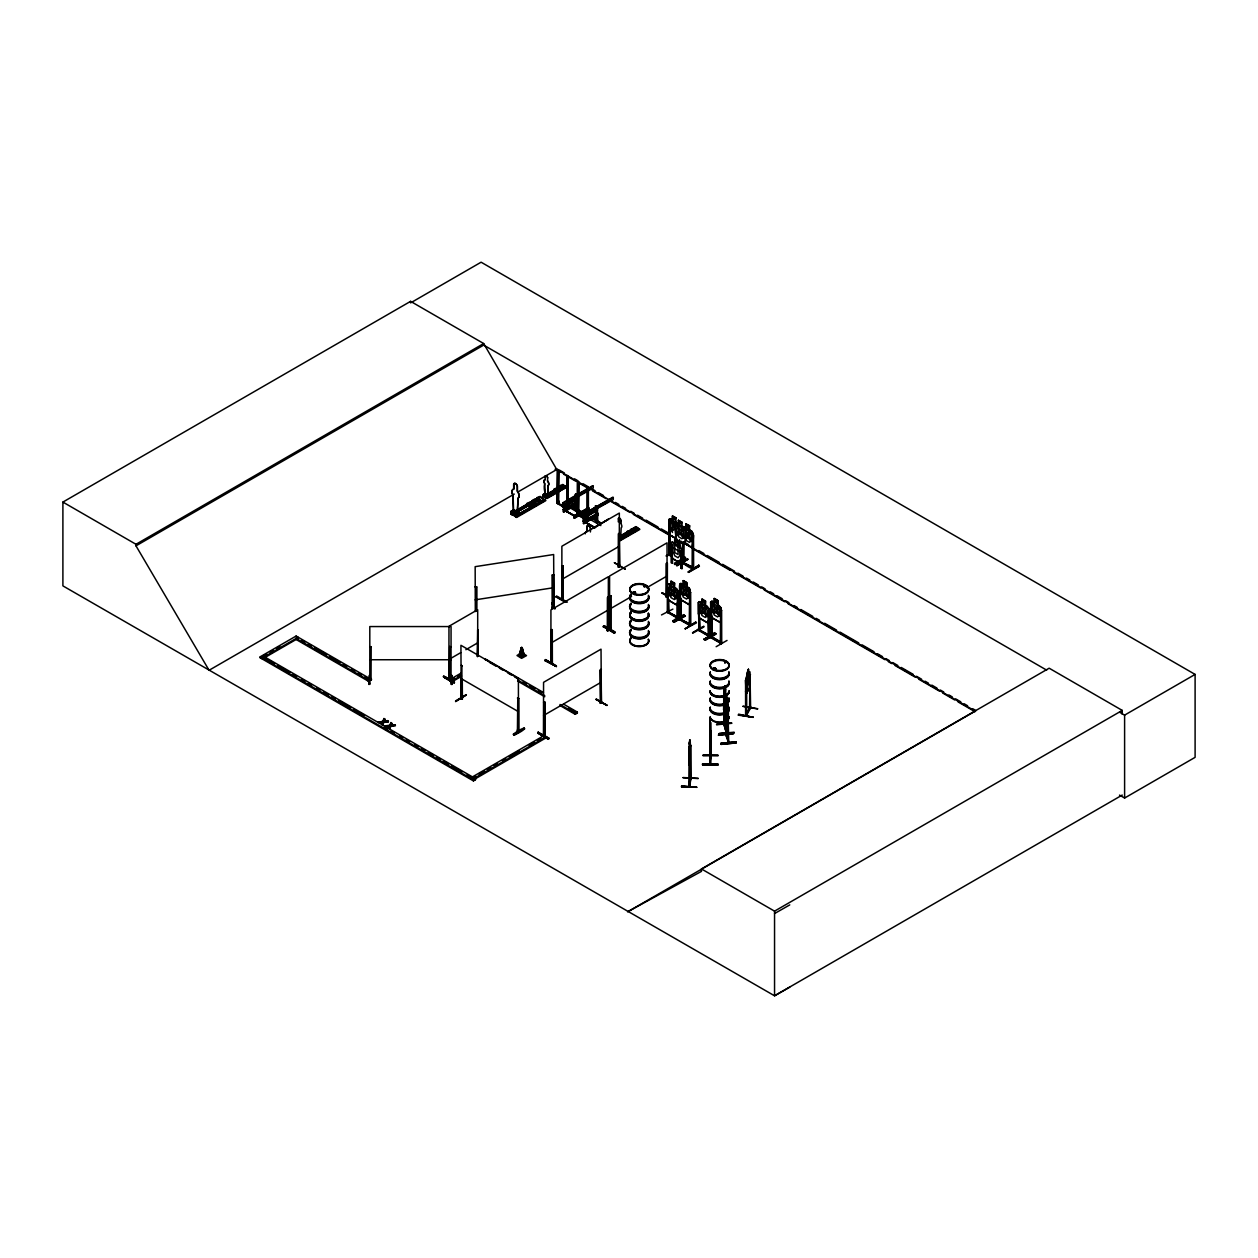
<?xml version="1.0" encoding="UTF-8"?>
<svg xmlns="http://www.w3.org/2000/svg" width="1258" height="1258" viewBox="0 0 1258 1258"><rect width="100%" height="100%" fill="white"/><g stroke="black" fill="none" stroke-linecap="round" stroke-linejoin="round"><path stroke-width="1.5" d="M557.263 470.13L557.168 503.231L558.206 503.845L558.756 470.476L557.263 470.13L558.316 470.728M566.823 508.845L566.823 475.666L568.317 476.011L567.814 509.474L557.042 503.357L557.137 500.605L558.835 503.703L558.835 500.951L557.64 500.259L557.042 503.357L557.719 469.863M558.756 470.476L558.662 503.593L557.609 502.98L557.64 500.259M577.312 481.704L577.218 514.821L578.255 515.418L578.806 482.05L577.312 481.704L578.365 482.301M577.768 481.437L577.658 514.553L578.711 515.167L578.806 482.05M709.968 736.811L710.078 729.42M710.141 731.165L709.827 742.896L709.952 739.704M717.831 764.015L702.593 763.795L717.831 763.952L717.799 765.131L702.577 764.88L702.593 763.732M709.968 720.189L710.188 717.579L710.864 756.593L710.849 754.533L710.283 755.508M717.799 765.1L702.577 764.785M710.157 729.86L710.078 736.606L710.125 735.505M710.22 728.649L710.298 722.171L710.251 723.083M710.188 717.579L709.952 739.83M709.952 736.905L709.842 735.002M515.513 511.267L514.506 510.842L515.528 510.827M690.17 753.558L688.944 765.257L690.092 744.563L689.714 750.664C689.18 737.235 689.258 773.812 689.699 752.536L689.95 754.91L690.092 754.014M710.298 731.621L710.251 732.518L710.188 730.159M681.553 786.973L681.632 785.794L696.79 787.304L681.553 786.848M702.97 755.633L718.224 755.35L702.986 755.099M709.905 733.556L710.518 730.473L710.471 764.534C711.808 740.364 709.182 771.248 709.984 762.427M710.188 721.888L710.314 720.378M710.518 730.473L709.952 731.26M710.849 722.658L710.974 756.53M709.842 764.471L710.566 763.669M710.801 755.854L709.984 762.678M710.864 755.398L710.849 754.627M514.522 511.77L512.698 511.346L517.242 513.751L517.981 498.199A5.079 2.925 60 0 0 517.242 491.249L517.242 486.767A2.532 1.462 60 0 0 515.45 483.654A2.532 1.462 60 0 0 513.641 484.692L513.641 489.173A5.079 2.925 60 0 0 512.902 495.275L513.406 511.99L515.355 510.559M517.242 513.751L518.202 498.074A5.079 2.925 60 0 0 517.463 491.123L517.463 486.642A2.532 1.462 60 0 0 515.67 483.528A2.532 1.462 60 0 0 513.877 484.566L513.641 484.692M547.513 496.029L548.001 485.651A3.381 1.95 60 0 0 547.513 481.012L547.655 477.946A1.698 0.975 60 0 0 546.459 475.87A1.698 0.975 60 0 0 545.264 476.562L545.107 476.64A1.698 0.975 60 0 1 546.302 475.949A1.698 0.975 60 0 1 547.513 478.024L547.655 477.946M547.655 495.935L548.158 485.572A3.381 1.95 60 0 0 547.655 480.933L547.513 481.012M620.666 538.267L621.169 527.888A3.381 1.95 60 0 0 620.666 523.249L620.823 520.183A1.698 0.975 60 0 0 619.628 518.107A1.698 0.975 60 0 0 618.417 518.799L618.276 518.878M688.944 762.191L689.242 746.906L688.944 786.879L689.101 785.904M725.662 734.735L728.744 743.163L727.973 709.182L728.728 709.905M725.363 693.016L725.536 688.928L725.756 735.348C725.85 734.986 726.699 732.203 725.945 734.216M728.775 743.053L726.416 734.656M725.976 734.656L728.744 741.968L726.495 734.593M724.734 723.79L724.514 723.02M726.023 732.172L726.951 732.801L725.945 730.977M726.322 708.254L725.882 711.352L724.042 704.59M723.617 698.505L724.042 695.297L725.897 702.043M723.79 698.489L724.042 695.297L725.724 702.058M749.343 687.859L746.01 694.416L749.501 687.89L749.988 672.102M726.825 705.502L726.794 698.882M728.036 718.428L727.784 721.62L728.067 718.538M520.623 656.912L521.52 647.445L524.46 655.355L521.991 657.053L519.067 655.638L521.331 647.666M546.397 494.347L544.588 494.52L546.365 494.19M563.034 503.577L562.735 502.838L562.735 506.99L577.689 498.357M563.222 503.263L563.332 507.336L577.689 499.049M583.256 514.837L582.769 518.563L597.739 509.93L583.335 518.831M716.62 724.75L731.669 723.319M738.383 715.283L738.635 714.135L753.227 717.343L738.415 715.157M718.428 735.018L733.445 733.556M513.657 511.031L514.207 512.1L513.107 511.424M514.333 510.795C514.915 523.894 513.877 505.449 514.145 512.163M514.868 510.559L514.821 511.424M544.84 494.646C546.805 496.092 543 490.227 544.62 483.701A3.381 1.95 60 0 1 545.107 479.628L545.264 479.55A3.381 1.95 60 0 0 544.761 483.607L545.327 494.881L545.217 493.34L543.252 494.473L543.519 496.423L563.678 485.588L544.164 496.831L563.647 485.588M545.72 493.969L545.217 495.102M545.799 493.859L545.595 496.989L544.667 493.828L545.925 494.158M517.667 729.75L517.415 731.37L517.777 697.844L518.752 698.41L518.752 731.574C520.466 730.065 515.607 729.215 518.217 730.552L518.5 731.857L518.39 678.471L460.931 645.291L461.199 698.347M460.837 697.467C463.998 699.134 460.066 695.375 460.931 698.756M668.957 555.171L670.357 555.47L669.712 554.385C667.117 553.268 671.819 553.583 670.357 555.47L669.162 554.794L669.492 553.646M670.247 554.196L666.677 556.24M684.006 562.122C679.65 560.942 686.962 567.012 693.252 569.088L693.142 533.423L689.588 530.027M683.503 563.537L683.88 541.852M693.52 567.562L683.613 562.735L692.969 567.783C691.821 571.336 692.844 565.031 693.064 567.814M745.601 715.975L745.569 680.311L748.384 669.303L748.494 673.643M745.679 714.701L750.067 707.782M748.541 669.335L746.277 678.927L746.183 716.132L746.623 714.072M750.539 707.892L746.23 716.038L746.12 713.978M668.769 611.53L668.501 613.008L667.794 587.297M668.391 612.945C667.133 613.165 667.636 608.699 668.36 613.023M676.993 616.703L678.455 618.323L677.449 616.483M680.814 619.093L679.729 618.464M681.081 619.974L680.091 586.291M689.353 625.305L689.667 591.81L690.642 592.376L690.784 625.556L689.557 623.716L689.903 624.99M698.442 629.157C701.665 630.116 696.46 627.49 699.338 630.903M702.106 599.138L702.106 603.211L699.574 601.623L698.332 602.503L698.992 630.054M709.26 634.834L709.433 636.202L698.772 630.054L698.772 605.177L699.731 630.62L698.646 629.991M707.971 634.582L709.308 634.803M708.506 634.409L709.418 636.092L709.308 611.262L707.971 610.916L708.569 635.573M711.776 636.973L710.691 636.344M721.243 643.64L710.691 637.602L710.644 602.016L711.729 617.647L720.032 622.427L721.243 619.078M712.044 637.853L711.069 604.17L711.069 637.334L721.73 643.498L721.746 642.24L720.158 641.8L721.353 642.492M712.044 636.69L711.588 638.12M721.62 643.388L721.62 610.256L720.645 609.69L720.331 643.184M683.031 777.727L698.206 778.545M689.337 743.069L689.871 739.956L689.258 759.187L689.022 757.363M689.337 744.421L689.871 739.956M689.494 744.233L689.714 739.94M689.101 784.709L688.912 786.769L690.343 778.215L690.186 742.078L689.871 744.044M688.959 748.856L690.186 742.078M690.736 745.868L690.343 745.051L690.721 779.127L690.862 745.082M689.699 753.243L689.258 755.916L689.258 748.306M688.897 785.495L690.28 778.152M690.721 778.262L689.667 785.527M690.815 777.9L690.941 777.13M690.925 778.277L689.667 786.737M443.665 676.033L454.5 682.15C444.923 680.028 435.284 670.215 454.484 682.15M454.201 682.984L443.398 676.82L454.232 682.921M725.599 694.558L725.19 696.759L724.529 690.673L724.514 700.124M563.788 506.534L562.578 506.911L562.578 503.452L593.257 485.918L593.257 487.994L563.285 505.181M520.529 652.525L521.52 647.445M725.363 698.332L725.662 694.683M725.74 703.458L725.347 705.298L724.199 697.954M519.538 656.393L521.41 647.791M555.376 489.661C558.426 492.869 556.413 486.673 555.674 490.526M628.497 532.307L630.604 531.977M632.727 592.722L633.309 592.015L633.419 592.99M633.56 593.1L633.938 591.732M645.291 586.055L644.175 586.228M644.112 586.558L645.181 586.7L644.835 585.882M645.59 586.448L644.112 586.826M713.553 668.312L714.135 667.856M715.629 668.312L714.859 669.162M715.959 668.58L713.915 669.272M725.347 662.384L724.75 662.447M724.812 662.573L725.567 662.699M750.617 707.908L750.004 674.524L749.564 708.553L750.554 707.704M710.613 763.229L709.795 763.134L710.314 755.822M519.067 655.638L521.378 647.54M563.175 503.577L564.669 503.279L563.301 503.467M565.235 602.299L555.989 596.874M555.942 597L556.523 595.962L567.374 602.142M544.997 660.607L545.563 659.617L556.429 666.473L544.997 660.607L545.579 659.601M556.335 666.41L545.044 660.529M538.157 732.612L549.07 738.226L548.472 739.264L537.653 733.005L548.488 739.185M548.991 738.336L538.157 732.156M614.486 632.931L603.415 626.814M614.973 632.554L604.17 625.792L615.005 632.019L604.154 626.295L615.083 632.601L614.108 633.167L603.258 626.295L614.675 632.758M524.224 656.157L522.196 647.618M513.877 484.566L513.877 489.048A5.079 2.925 60 0 0 513.122 495.133L513.594 511.912L515.214 510.465M544.793 494.85L546.255 494.473M703.442 608.966C704.763 604.831 709.418 607.284 704.527 610.602L706.854 616.782L703.82 611.058C702.341 616.624 698.3 612.159 703.065 609.721L700.848 603.793L703.599 608.62M674.099 525.655L671.332 520.938L673.596 526.74C668.658 529.099 673.077 533.769 674.351 528.077M687.623 533.879C688.126 530.656 694.054 531.128 688.692 535.515L691.051 541.695L687.984 535.971L686.05 538.817L684.902 538.188M684.21 544.116L685.39 540.846L685.5 529.901L684.258 527.81L676.144 522.998L674.901 523.878L675.986 539.509L684.399 544.227L676.081 539.415M684.289 544.289L685.5 540.783M680.436 563.049L681.852 559.81L681.852 548.834L678.188 545.422L678.078 541.412L674.665 539.305L674.775 543.314M681.726 552.781L671.096 546.664L672.181 558.458L680.515 563.222L681.726 559.716M676.678 604.862L677.968 601.528M676.757 605.035L668.548 600.16L667.369 595.553L668.454 600.255L676.757 605.035L678.093 601.607L677.858 590.71L676.678 588.665L668.548 583.979M688.975 604.375L690.155 601.104L690.155 590.222M689.054 604.548L680.845 599.673L679.666 595.065L680.767 599.767L689.054 604.548L690.265 601.198M707.641 622.741L708.82 619.471L708.82 608.589M698.457 602.425L698.332 613.432L699.432 618.134L707.735 622.914L708.946 619.408M720.032 622.427L721.243 618.92L721.117 608.101L717.705 604.626C718.428 595.663 716.274 605.208 719.356 607.079L719.356 614.706L717.595 616.939L714.292 615.036L712.531 610.759L712.531 603.132L714.292 602.802L714.292 598.446L717.705 600.553M691.837 531.442L693.016 533.486C694.762 535.468 690.438 554.118 693.142 544.462M689.038 786.03L689.62 786.03M553.929 606.969L552.372 607.221M384.838 719.041L382.715 725.08L384.838 719.041L383.973 718.538L382.888 721.888L378.233 722.485L382.888 721.196M389.697 728.429L390.798 725.724L395.389 725.143L390.798 726.416L389.697 729.121L388.832 727.926L389.728 725.803L385.215 725.835L389.87 725.929L390.971 722.579L391.836 723.775L390.955 725.85L395.389 725.819M382.888 721.888L383.973 718.538M388.832 727.926L390.971 722.579M382.731 721.778L381.85 724.577L382.731 721.778L378.233 721.793M390.955 725.85L391.836 723.083M661.504 614.942L672.888 609.108M673.816 622.27L685.185 615.697L673.863 622.207M674.335 621.939L685.091 616.216M692.482 632.837L703.851 626.295L693.016 632.491M704.842 640.086L716.101 633.56M705.313 640.275L716.054 634.111M723.806 688.928L724.199 688.205L726.165 697.309M455.585 700.91L466.356 694.636L455.648 701.587M455.553 701.414L466.262 695.155M676.647 565.565L687.953 558.977L676.694 565.534M677.15 565.77L687.859 559.511M725.599 699.212L725.992 698.489L727.926 705.219M668.8 555.124L668.957 519.46L670.089 518.642L668.957 519.648M369.49 675.467L369.6 684.273M369.6 683.817L368.846 684.446L369.6 674.948L369.695 684.446M679.587 619.659L690.265 625.761L690.265 590.159L689.148 588.005L680.845 583.492L679.792 584.247L679.729 619.801C678.958 616.64 682.795 619.109 680.625 620.241M712.185 636.705L711.037 636.045M747.236 672.322L748.101 670.671L747.236 673.69M746.198 694.243L745.507 680.358L749.532 671.52L748.541 673.407M746.623 682.103L745.727 682.779L746.623 682.103L746.733 715.393M750.507 674.618L749.611 675.294M743.006 706.398L757.599 708.93M749.564 707.688L746.67 714.324M745.727 715.959L750.617 706.524L749.564 707.342M689.588 786.737L689.699 745.617M552.215 661.739C550.296 663.296 552.105 659.79 552.372 662.919L552.278 629.692L550.925 630.038L552.278 629.692M619.848 565.392C616.593 567.059 620.729 563.474 619.848 566.587L619.329 533.219L618.354 533.785L618.244 567.028L619.644 565.502M608.856 629.094C605.994 630.95 609.014 626.924 608.699 630.352L607.299 630.667L607.41 597.424L608.385 596.858L608.888 630.242M666.064 595.49C669.696 602.44 663.281 577.847 671.143 585.332L671.143 581.259M451.229 680.201L451.182 678.628L449.405 678.612M672.778 591.323C674.084 585.929 678.282 590.537 673.549 592.722L675.892 598.902L672.841 593.178C671.442 598.745 667.275 594.279 672.087 591.842L669.869 585.913L672.716 591.213M628.544 532.134L630.195 531.505L630.195 532.873M635.211 592.455L633.686 592.062M634.991 592.99L635.259 592.109M684.95 537.811L687.214 534.65L684.997 528.722L687.922 534.115M713.695 668.014L713.412 668.973L714.135 668.281M714.355 668.218L715.598 668.47L715.047 667.856M552.309 607.52L553.614 606.576M552.356 608.023L552.325 606.859M371.346 678.99L369.852 678.644M371.189 678.597C372.808 680.216 368.736 681.317 370.025 678.707L296.117 636.045L260.217 656.77L260.217 657.808L473.448 780.919L475.54 779.708L475.54 778.671L264.4 656.77M451.229 678.99L449.688 678.691M556.382 596.654L566.069 602.079M556.398 665.796L545.516 659.695M676.096 523.643L677.134 524.02M513.107 511.346L513.406 511.503M515.34 511.078L539.996 496.989M561.744 598.336C565.094 596.386 560.156 601.466 563.222 599.264L563.222 566.037L561.87 566.399L563.222 566.037M619.644 566.713L618.732 567.169L618.732 534.005L619.707 533.439M550.925 663.076L550.925 609.878L608.385 576.714L608.212 630.069L607.299 630.667L608.385 628.827M552.215 662.95L551.193 663.485L551.303 630.258M667.039 564.307L667.039 542.843L609.58 576.022L609.58 629.346C610.775 625.352 610.224 631.862 610.13 628.324L611.026 627.726L610.02 628.355M610.869 629.094L609.957 629.566L609.957 596.386L610.916 595.82L609.957 596.386M665.938 595.506L667.149 594.908M665.954 596.811L666.064 563.568L667.039 563.002L666.614 596.921M599.94 701.822L601.544 701.477L600.664 703.269L600.066 669.885L601.025 669.319L601.403 702.829L601.135 701.209M601.34 701.587L599.956 701.901L600.318 703.332M555.486 489.739L557.451 489.739M635.4 592.974L632.884 592.785M715.11 668.061C709.543 668.281 718.648 670.986 714.827 667.794M724.938 661.96L724.797 662.997M583.382 518.044L582.816 518.548M671.237 542.921L672.417 542.088M667.479 584.734L668.658 583.901M698.457 602.613L699.637 601.78L707.641 606.545M710.644 602.016C713.632 599.406 719.497 605.806 721.243 608.117M710.754 602.126L711.934 601.293M684.368 528.549L686.145 528.203C684.651 516.189 689.022 532.936 683.723 526.552L682.591 527.369M682.591 527.558L683.77 526.725M369.962 679.839L371.346 680.185M449.829 679.524L451.213 679.886M519.302 654.836L520.214 654.223M727.973 742.346L728.492 709.119M517.463 513.626L513.83 511.754L513.814 509.726L510.842 511.44L511.22 514.349M537.04 498.042C552.639 506.518 529.429 496.926 539.713 497.114M511.456 514.459L512.305 514.947L510.827 513.61L516.629 517.447L545.83 500.59L539.996 496.328M543.267 496.108L546.868 498.168L545.878 497.791L565.597 486.359L566.336 486.94L546.129 497.586M560.706 485.541C571.038 491.28 555.721 484.755 562.719 484.88M543.425 496.391L544.211 496.816M563.38 485.101L542.953 496.092M542.733 500.181L514.758 516.346L536.301 504.206M543.943 499.505L545.453 500.134L515.937 517.054L515.182 516.095M546.554 498.152L566.572 487.239L562.688 484.409M566.037 486.956L562.688 484.692M544.981 500.102L539.996 496.768L514.884 511.204M633.875 527.778L637.476 530.153L633.875 528.077L635.856 526.646L639.74 529.476L620.194 540.688L620.005 538.786L621.971 537.653L621.971 539.1M635.856 526.646L639.489 529.178M584.184 518.107L582.627 518.485L584.718 518.312L584.577 514.758L584.718 518.312M449.845 679.807L449.829 646.36M477.207 656.456L477.694 629.849L478.071 656.377M477.584 656.66L478.071 630.054M669.272 521.677L670.247 522.243L669.272 521.677L669.492 554.857M672.401 520.104L672.511 515.953L676.081 517.981L675.845 522.196M676.081 517.981L672.401 516.016L672.511 520.309L670.734 520.655L670.734 528.266L672.511 532.543M675.955 522.133L678.376 523.375M668.847 530.467L669.948 535.153L676.615 538.959M614.785 562.939L625.116 568.852M683.597 526.615L692.01 531.269M561.87 598.226L563.332 598.289M669.948 535.153L676.741 538.896M562.247 599.783L563.222 599.217M619.707 566.603L618.244 567.028M686.035 523.926L689.699 525.875L686.145 524.13M461.309 665.23L462.284 665.796M671.52 544.981L672.495 545.532M692.167 568.6L692.529 535.075L693.504 535.641L693.645 568.82L692.214 568.569M693.504 535.641L692.167 535.295M683.692 542.984L692.042 547.749M666.08 555.894L669.728 553.756M666.52 556.067L669.665 554.243M681.144 550.469L682.135 551.035L680.782 550.689L680.782 568.254M607.771 630.903L607.787 597.644L608.762 597.078M675.043 564.48L685.752 558.222L675.059 564.559L674.461 563.521L685.233 557.357M674.461 564.213L685.752 558.222M460.931 698.63L462.425 698.976L460.994 697.514M688.157 571.981L698.85 565.219L688.189 572.06L699.385 566.163L688.692 572.421M603.258 626.987L604.233 625.745M667.542 596.371L662.494 592.722M608.164 628.827L607.299 630.667L608.385 630.038M607.787 630.808L608.762 630.258M666.064 596.732L667.149 596.103M518.752 698.41L517.4 698.064M544.541 701.917L543.566 702.483L544.918 702.137L545.06 735.285L543.928 735.946L544.918 735.301L544.918 702.137M543.456 734.515C546.664 734.593 542.858 732.864 543.456 735.726L543.566 682.323L601.025 649.159L601.403 702.703L600.412 703.348L600.443 670.089L601.403 669.523M513.327 734.185C526.819 724.168 529.272 728.382 513.94 735.222L513.406 734.295M513.94 735.191L524.114 728.492M537.638 733.084L538.235 732.046M606.843 705.455L596.496 699.086M544.651 733.823L544.179 734.656M601.025 702.483L600.601 703.238M789.772 987.137L774.551 995.801L62.9 585.882L62.9 502.084L410.595 301.354L483.685 343.544L556.775 469.533L587.392 487.208M62.9 502.084L135.99 544.289L483.685 343.544M209.897 669.806L209.064 670.278L135.99 545.846L483.685 345.101L1046.64 670.121M209.064 670.278L514.27 494.064M517.667 492.114L557.593 469.061M566.823 475.666L568.317 476.011M514.632 515.041C511.66 515.418 511.66 508.169 514.632 511.408M510.842 511.44L514.223 509.962M260.217 657.808L266.743 654.034M270.014 652.147L273.269 650.276M276.54 648.389L279.795 646.502M526.504 504.112C542.418 511.283 518.721 504.898 529.461 502.398L534.854 505.952L529.461 502.398M532.103 500.888C548.016 508.059 524.319 501.675 535.059 499.174L540.453 502.728L535.059 499.174M513.531 512.305L513.909 511.471M543.252 494.473L545.5 493.498M511.267 511.676L511.267 513.406L514.255 511.739M515.984 511.487L538.676 498.388M553.693 489.598C564.292 494.378 548.504 490.117 555.659 488.45L559.26 490.824L555.659 488.45M557.42 487.444C568.034 492.224 552.231 487.962 559.401 486.311L562.986 488.67L559.401 486.311M516.095 511.55L539.43 498.31M516.346 511.707L539.478 498.577M265.58 657.132L298.209 638.293L298.209 637.256L262.309 657.981L262.309 659.019M517.038 512.085L528.376 505.543M531.615 503.672L539.729 498.986L517.132 512.148M543.66 496.533L563.615 485.588M511.267 513.406L515.811 516.032L515.811 514.302L518.783 512.588L519.192 514.994M543.519 494.646L543.519 495.794L546.554 497.539L548.535 495.259L548.818 496.847L545.186 494.221M546.554 496.391L548.818 495.416M515.811 514.302L519.192 512.839M546.334 498.042L566.273 486.484M539.446 502.272L542.796 500.464M531.898 507.226L534.854 505.512M547.073 498.483L566.525 487.255M545.39 499.442L515.591 516.834M545.406 499.851L515.811 516.959L516.236 514.538M558.237 503.357L566.619 508.201M587.329 520.152L587.329 486.988L588.367 487.585L588.461 520.812L577.092 514.931L577.689 511.833L578.884 512.525L578.837 515.261M575.409 494.315L576.604 494.315L575.409 494.315L575.409 508.138M587.863 521.158L588.367 487.585M562.735 502.838L592.691 485.651M576.699 495.007L577.799 495.007L576.604 495.007L576.604 510.905L575.409 510.213M567.72 502.036L591.04 488.576M562.735 506.298L577.092 498.011L563.332 506.644M563.285 507.257L577.642 498.97M567.216 508.546L566.619 506.125L568.412 506.471L568.412 509.238L557.64 503.011M563.144 509.348L574.812 516.095L563.144 509.348L563.741 512.116L575.346 505.417M575.346 503.342L563.694 510.072L563.741 512.116M563.144 511.77L574.308 505.323M578.884 512.525L577.092 512.179M573.915 515.922L588.87 507.965L588.87 510.04L574.466 518.265L573.915 515.922L588.319 507.697L588.272 509.694L573.915 517.997M574.56 516.189L563.175 509.616L575.944 502.398L563.144 509.694L574.812 515.749M574.466 516.283L588.87 507.965M578.334 515.544L578.884 514.585L587.266 519.428L587.329 486.988M595.459 505.889L596.654 505.889L595.459 505.889L595.537 520.026M596.559 505.889L596.056 520.325M583.335 516.755L582.816 514.491L613.291 497.492L613.291 499.568L582.769 516.488L611.089 500.149M582.816 514.491L612.74 497.224M613.291 497.492L582.627 515.025L583.979 514.412M583.272 515.293L584.718 514.852M584.372 516.959L597.188 509.663M586.668 517.698L588.461 518.044L586.668 517.698L586.668 520.466M583.193 520.922L594.861 527.668L583.193 520.922L583.791 523.69L598.148 515.403L597.55 512.981L597.597 515.025M608.322 519.192L594.515 527.857L583.193 521.268L595.993 513.972M598.148 513.327L583.743 521.645L583.791 523.69M583.193 523.344L595.993 515.953M587.03 526.803L586.81 531.411L587.03 526.803A2.532 1.462 60 0 1 588.838 525.765A2.532 1.462 60 0 1 590.631 528.879L590.395 531.992M596.056 522.133L597.251 506.927M590.631 528.879L590.395 529.005A2.532 1.462 60 0 0 588.602 525.907A2.532 1.462 60 0 0 586.81 526.929M593.965 527.495L608.369 519.271M618.276 521.866L618.417 518.799M620.666 523.249L620.823 520.183M370.025 679.745L367.934 680.955L296.117 639.489L296.117 638.466L367.934 679.918L370.025 678.707M626.846 531.835C637.46 536.616 621.656 532.354 628.827 530.703L632.412 533.062L628.827 530.703M630.588 529.681C641.187 534.461 625.399 530.216 632.554 528.549L636.155 530.907L632.554 528.549M620.98 535.531L635.856 526.929L636.579 527.527M621.295 535.546L635.856 527.086M621.452 535.814L634.519 528.36M620.052 536.867L636.548 527.338M635.117 528.737L620.524 537.15L635.211 528.753M621.971 537.653L620.005 538.786M620.634 539.053L638.75 528.596M619.722 539.776L638.797 528.769M621.122 539.352L639.441 528.722M619.722 540.405L639.457 528.989M561.87 579.403L619.329 546.239M678.549 524.382L678.439 520.372L682.088 522.337L681.852 526.567L683.739 528.879L683.739 536.49L681.962 538.739L678.66 536.836L676.898 532.543L676.898 524.932L678.66 524.586M682.088 522.337L678.439 520.372M450.663 658.469L460.79 652.619M465.869 649.694L477.694 642.854M682.088 526.426L684.21 527.92M684.258 527.81L685.626 529.901L685.5 540.94M674.665 539.305L678.314 541.286L678.188 545.422L679.839 547.875L679.839 555.501L678.078 557.734L674.775 555.832L673.014 551.554L673.014 543.928L674.775 543.598L674.775 539.242M675.986 539.509L675.137 523.926M460.978 673.172L449.562 679.776L451.653 680.987L461.45 675.326M680.594 546.68L672.307 542.167M449.452 659.302L449.562 680.814L454.452 677.983M457.723 676.096L460.978 674.209M671.096 553.772L672.338 558.363L680.484 563.254M449.562 680.814L451.653 682.025L461.45 676.364M520.057 653.625L516.991 655.497L521.583 658.359L526.536 655.607L521.944 652.745M550.925 643.058L608.385 609.878M609.58 609.187L631.547 596.512M646.754 587.722L667.039 576.022M674.555 583.083L674.319 587.313L676.081 589.688L676.081 597.314L674.319 599.547L671.017 597.644L669.256 593.367L669.256 585.741L671.017 585.41L671.017 581.054L674.555 583.083L674.43 587.234L678.093 590.647L678.078 618.543L667.306 612.316L667.4 563.222M683.204 580.63L686.742 582.674L686.616 586.826L688.393 589.2L688.393 596.811L686.616 599.06L683.314 597.157L681.553 592.88L681.553 585.253L683.314 584.923L683.314 580.567L686.852 582.596L686.852 586.684L689.101 588.115M677.339 617.615L677.37 592.817L678.345 593.383L678.345 618.26L668.014 612.174M678.345 593.383L676.993 593.037M690.39 590.159L689.022 588.068M690.642 592.376L689.305 592.031M667.684 610.901L668.879 611.592L667.479 611.278M677.26 616.766L668.501 612.143L677.936 617.332M705.518 600.978L705.282 605.192L707.059 607.567L707.059 615.193L705.282 617.426L701.995 615.524L700.219 611.246L700.219 603.62L701.995 603.29L701.995 598.934L705.518 600.978L705.408 605.114L709.056 608.526L709.056 636.422L708.773 635.117L699.479 630.022L708.223 634.645M677.936 618.543L678.455 617.112M672.888 620.854C686.475 611.026 688.897 615.005 673.486 621.892L672.888 620.854L673.486 621.861M672.888 621.546L683.802 615.319M699.432 618.134L707.845 622.852M690.752 624.408L690.202 625.761M710.644 612.945L711.855 617.568L720.142 622.364M685.264 628.701L696.02 621.971L685.327 628.827M685.185 628.827L696.507 622.836M721.62 610.256L720.268 609.91M543.566 715.503L601.025 682.323M692.938 633.026L703.851 626.987M714.701 632.617L703.851 639.426L715.22 633.513M559.999 704.48L575.236 713.286L577.328 712.075L577.328 713.113L575.236 714.324L559.999 705.518M703.851 639.426L714.701 633.073M704.008 639.426L715.173 633.434M475.666 776.06L472.332 777.994L472.332 776.957L544.148 735.49L546.239 736.701L546.239 737.738L473.448 779.881L473.448 780.919M479.015 774.126L484.016 771.233M487.365 769.314L490.699 767.38M494.048 765.462L497.382 763.527M502.398 760.634L505.732 758.7M509.081 756.781L519.098 750.995M529.115 745.208L534.131 742.314M537.465 740.38L540.814 738.462M472.332 776.957L474.423 778.167L546.239 736.701M720.865 642.869L720.645 621.405M716.148 646.706L727.03 640.432M628.371 911.405L701.461 871.369L701.461 868.948L1049.156 668.202L1122.246 710.408L1122.246 714.245M627.553 911.877L975.265 711.132L680.955 541.223M701.461 868.948L774.551 911.154L1122.246 710.408M1119.51 712.185L1124.605 715.126L1195.1 674.414L1195.1 757.347L1124.605 798.044L1119.494 795.103M1122.246 795.056L774.551 995.801L774.551 911.154M774.551 913.56L789.772 904.895M618.967 565.958L618.967 567.169M666.803 594.971L666.331 597.015M552.01 661.362L552.278 662.903M551.523 663.422L551.193 662.274M544.321 733.886L544.651 735.034M544.054 735.93L543.943 702.703M557.263 490.29L555.91 490.4M634.661 593.178L634.991 592.046M713.868 668.155L714.859 667.998A9.498 5.488 0 0 0 712.909 668.816M715.047 668.769L715.11 667.794M689.494 785.605L688.912 784.882L689.761 786.124M562.326 598.572L562.232 599.862L562.247 566.603M562.845 598.997L562.845 565.833M610.539 628.78L610.539 595.616M551.727 662.667L551.9 629.472M545.186 494.866L546.176 494.111M514.082 511.959L514.978 511.487M749.564 708.553L750.318 707.279M633.466 591.983L634.944 591.983M633.749 592.282L634.991 592.471M634.724 593.1L633.686 593.1M715.11 668.831L713.805 668.564M619.345 566.32L619.329 513.075L561.87 546.239L561.87 599.563M692.419 566.981L692.702 568.286L692.529 535.075M517.777 697.844L517.746 730.945L518.752 731.574M720.535 641.596L720.535 642.807M476.64 586.92L475.162 586.826L476.64 586.92L476.64 611.357M552.309 608.385L552.325 574.89L553.646 574.686L553.787 608.149L552.325 608.07L553.74 607.803M552.325 574.89L553.787 574.985M554.385 608.18L551.853 603.054L555.092 608.699M475.162 599.846L553.646 587.706M383.957 721.117L387.574 720.63L388.408 721.793L383.816 722.375M388.408 721.793L383.957 721.809L388.408 721.101M382.731 722.454L379.051 722.265M390.955 725.158L395.389 725.143M389.728 726.495L386.033 726.306M385.215 725.835L389.87 725.237M369.742 678.612L371.189 678.675L369.805 678.99M450.899 680.248L450.899 678.644M596.009 699.275L606.891 705.439M607.284 705.219L595.899 699.432M725.724 699.039L725.819 714.937L727.784 721.62L726.008 714.859M727.376 699.228L726.401 696.366L727.391 699.196L727.203 715.582L726.008 708.238M726.464 702.2L726.338 700.958L727.03 707.043C728.24 696.712 727.737 729.184 727.045 708.899L726.589 711.305L726.353 701.414L727.203 712.311L726.432 709.654M718.444 735.254L733.461 733.791M720.976 743.242L736.009 741.843L736.134 742.943L721.117 744.406L720.976 743.242L736.024 741.89M721.117 744.327L736.134 742.865M725.74 701.995L725.992 706.933M710.33 707.499A9.639 5.567 0 0 0 713.758 713.365A9.639 5.567 0 0 0 724.451 713.758L723.602 709.355L725.897 718.412M723.885 711.792L724.75 709.874C725.237 729.813 725.976 697.074 724.734 708.018L724.042 701.587L724.183 711.714M725.19 716.494L725.19 720.567L724.419 713.601M724.404 717.72L724.592 701.335L725.724 708.679M724.734 686.066L725.504 688.959L724.734 686.066L724.152 699.778M723.79 688.771L724.183 725.237L724.152 711.478M723.948 699.7L724.026 704.653M716.51 724.451L731.558 723.067M726.055 731.118L723.932 724.356L726.322 732.958M724.152 725.143L724.671 719.246M726.291 731.653L724.183 724.372M734.122 732.203L719.057 733.618L734.232 732.706M719.089 733.666L734.232 732.691M371.031 680.279L371.189 646.722L369.805 646.722L371.189 646.722M629.928 532.7L628.544 532.244M714.591 668.91L714.859 668.879A9.639 5.567 0 0 0 712.814 669.775M683.063 561.587L683.283 563.537M461.843 699.181L461.906 666.017M518.312 731.794L517.463 731.338M689.667 624.99L689.667 603.525M711.242 636.155L711.635 638.183M552.639 608.385L552.466 575.189M449.688 646.722L451.056 647.021L449.688 646.722L449.531 679.902M451.166 674.948L452.015 675.609L452.109 684.431L451.26 684.446L451.166 674.948L451.402 684.336M451.166 675.64L452.015 675.64M371.189 680.185L369.978 680.295M449.688 679.902L451.056 680.201L451.056 626.563L369.805 626.563L369.805 680.201L369.648 678.675M369.805 659.742L451.056 659.742M702.97 755.445L718.208 755.649M690.327 742.629L690.202 779.095M689.415 742.833L689.431 746.953M698.221 778.356L683.047 777.538M714.591 669.177L713.616 669.146M546.805 498.137L546.837 496.548M725.724 716.305L725.19 720.567M743.053 706.21L757.662 708.726M554.479 608.715L552.058 603.62M726.243 734.593L726.401 696.366L726.495 735.458M725.85 735.474L726.133 697.262M452.047 684.352L451.952 675.562M461.749 697.938L462.032 699.244M680.657 620.304L679.776 618.559M513.107 511.676L513.987 512.148M522.903 654.081L524.46 655.355M709.889 764.408L710.031 717.579M669.979 518.721L672.637 520.23M670.027 518.878L678.204 523.548M675.845 523.548L672.511 521.661L672.511 529.288M683.77 542.906L691.947 547.576M699.385 566.194L698.788 565.156M683.063 562.782L684.006 563.332M625.195 569.355L614.266 562.64M668.706 596.308L661.912 593.131M661.991 592.911L668.25 596.481M556.429 666.473L545.516 660.167L556.272 666.473M524.633 728.964L524.036 727.926M448.964 678.392L449.877 678.628M1195.1 674.414L481.106 262.199L410.595 302.895L410.595 301.354M676.081 523.234L678.549 524.665L678.549 520.309M559.291 470.036L564.402 472.992M574.607 478.873L578.004 480.839M583.114 483.795L588.209 486.736M591.606 488.702L595.018 490.667M598.415 492.633L603.525 495.573M615.429 502.445L618.826 504.411M622.238 506.376L625.635 508.342M630.745 511.283L634.142 513.248M637.539 515.214L642.649 518.17M646.046 520.136L657.965 527.008M661.362 528.973L668.171 532.889M685.17 542.717L688.582 544.683M698.788 550.579L703.882 553.52M707.295 555.486L719.199 562.357M722.595 564.323L734.515 571.195M737.911 573.161L743.022 576.117M746.419 578.082L749.815 580.032M753.227 581.998L758.322 584.954M761.735 586.92L765.131 588.886M770.242 591.826L773.639 593.792M777.035 595.757L782.146 598.698M785.542 600.664L788.955 602.629M794.05 605.57L797.446 607.535M800.859 609.501L812.762 616.373M816.159 618.338L819.571 620.304M824.666 623.26L836.586 630.132M839.982 632.098L858.695 642.901M862.092 644.867L874.011 651.738M877.408 653.704L882.518 656.645M885.915 658.61L889.312 660.576M892.724 662.541L897.819 665.482M901.231 667.448L913.135 674.319M916.532 676.285L921.642 679.241M925.039 681.207L928.435 683.173M931.848 685.123L936.943 688.079M940.355 690.044L943.752 692.01M948.862 694.951L952.259 696.916M955.655 698.882L960.766 701.822M964.163 703.788L967.575 705.754M972.67 708.694L976.082 710.66M590.804 489.173L674.146 537.292M586.873 487.239L587.926 487.852M555.092 469.25L560.187 472.19M563.584 474.156L575.488 481.028M578.884 482.993L587.392 487.9M592.487 490.84L606.089 498.687M611.184 501.643L629.896 512.431M633.293 514.396L668.989 535.012M694.495 549.73L730.19 570.346M733.587 572.311L760.791 588.005M764.188 589.971L784.599 601.749M787.995 603.714L884.893 659.664M888.29 661.629L891.702 663.579M895.098 665.545L915.494 677.323M918.89 679.289L939.301 691.067M942.698 693.032L954.602 699.904M957.998 701.87L974.997 711.682M674.901 543.519L672.37 541.931L671.127 542.811L671.143 562.766M581.385 511.597L571.211 505.716L571.211 507.792L574.01 509.411M601.434 523.171L591.26 517.305L591.26 519.365M580.787 511.943L570.613 506.062L570.613 508.138L580.787 514.019M600.837 523.517L590.662 517.651L590.662 519.711L600.837 525.592M566.619 506.125L567.814 506.817L567.814 509.584L567.877 476.279M545.595 494.567L544.494 493.938L544.494 496.344M564.528 506.644L564.528 503.184M588.461 520.812L577.689 514.585L577.689 511.833M562.578 506.911L563.474 507.43L563.474 503.971M583.225 521.189L594.814 527.401M714.292 598.446L717.831 600.491M711.761 601.198L714.402 602.724L714.402 598.651M512.714 510.606L514.365 511.566M515.749 512.572L518.783 514.318L518.783 512.588M684.258 615.665L683.66 614.627M689.557 624.062L680.814 619.439L690.595 624.235M698.394 630.274L708.946 636.359M543.456 692.513L485.462 659.035L485.462 660.073M563.788 704.26L577.328 712.075M489.252 662.258L496.029 666.174M499.426 668.124L502.807 670.089M507.886 673.014L511.283 674.98M514.664 676.93L518.044 678.895M523.139 681.82L526.52 683.77M529.901 685.736L534.996 688.661M538.377 690.626L541.758 692.576M568.868 708.223L577.328 713.113M517.651 680.043L544.745 695.69M517.651 681.081L544.745 696.728M460.931 678.471L518.39 711.635M301.558 640.212L304.892 642.146M308.241 644.065L311.575 645.999M314.925 647.933L326.608 654.679M329.942 656.613L339.974 662.4M343.308 664.318L346.658 666.253M351.658 669.146L355.008 671.064M358.341 672.999L361.675 674.933M365.024 676.851L368.358 678.785M383.973 719.23L384.838 719.733M390.971 723.271L391.836 723.775M381.85 723.885L382.715 724.388M264.4 657.808L274.543 663.658M277.908 665.608L289.733 672.432M293.114 674.382L296.495 676.332M301.558 679.257L304.939 681.207M308.32 683.157L311.701 685.107M316.764 688.047L320.145 689.997M323.526 691.947L328.59 694.872M331.97 696.822L335.351 698.772M338.716 700.722L350.542 707.546M353.923 709.496L364.065 715.346M384.335 727.045L387.716 728.995M391.081 730.945L394.462 732.895M399.525 735.82L402.906 737.77M406.287 739.72L409.668 741.67M414.731 744.594L418.112 746.56M421.493 748.51L424.874 750.46M428.255 752.41L433.318 755.335M436.699 757.285L440.064 759.234M443.445 761.184L448.524 764.109M451.889 766.059L462.032 771.909M467.095 774.834L475.54 779.708M260.217 656.77L473.448 779.881M634.944 591.889L635.683 592.722M710.691 636.469L710.691 637.68M693.457 568.71L682.89 562.751L682.89 543.252M690.595 625.446L680.091 619.455L680.091 599.94M583.508 514.947L583.523 519.004M674.477 563.537L685.154 557.263M723.963 723.853L724.639 723.177M698.3 630.321L698.284 629M552.671 603.588L555.03 608.62M551.853 603.746L553.929 608.18L553.646 554.526L475.162 566.666L475.304 611.561M684.965 537.591L686.145 540.453L689.463 542.34L691.24 540.091L691.24 532.464L689.463 530.09L689.699 525.875M746.277 686.553L747 688.441L749.06 681.207L748.384 669.303M726.574 697.75L727.061 700.816L726.574 699.118M724.592 704.606L725.331 714.874L724.592 704.606A9.639 5.567 0 0 1 713.758 704.213A9.639 5.567 0 0 1 710.33 698.347M725.174 716.258L725.74 718.428M724.718 716.101L725.206 717.799M724.718 717.453L725.363 720.551M724.734 687.466L725.206 689.18M724.734 688.834L725.206 690.548M731.574 723.02L716.635 724.246M522.117 647.508L523.988 654.6M698.567 613.417L699.637 617.977M670.152 534.996L669.083 519.585M630.73 531.898L629.928 532.936L628.497 532.071M745.569 691.192L746.167 694.447M522.007 647.854L523.312 656.77M688.802 762.065L689.101 765.257M710.188 728.288L710.125 726.149L710.298 731.433M521.803 647.901L521.991 657.053M709.779 739.704L709.827 742.896M449.531 678.691L448.917 679.635L448.964 626.28L477.694 609.69L477.694 656.157M1124.605 715.126L1124.605 798.044M750.004 674.524L750.067 708.631M728.209 707.515L728.225 743.226M726.825 717.202L726.841 732.911L724.451 720.409M723.759 698.379L723.617 709.386M721.243 608.039L721.353 643.703L721.07 642.398M712.044 616.436L712.154 637.963M708.348 622.175L708.506 635.605M699.731 619.125L699.857 630.683M699.479 629.676L699.479 630.887M683.503 542.072L683.613 563.6M683.44 580.771L683.44 584.844C676.993 579.215 680.578 592.156 679.792 595.113M682.528 543.456L682.528 563.112M682.135 551.035L682.135 568.6M681.726 548.834L681.757 568.805M681.144 562.184L681.144 568.034M681.065 598.556L681.176 620.084M679.886 541.396L679.886 547.246M679.509 539.666L679.509 547.466M678.911 540.83L678.911 546.695M678.534 541.05L678.534 546.9M677.37 604.296L677.37 617.694M672.495 557.247L672.495 563.097M672.118 545.752L672.118 563.317M670.247 533.942L670.247 555.407M669.869 522.463L669.995 555.69M668.769 599.343L668.879 612.803M667.794 594.94L667.794 612.174M621.688 537.496L621.688 538.644M610.916 595.82L610.916 629.126M597.754 520.718L597.251 506.235L597.251 522.196M596.748 506.581L596.748 522.479M577.202 495.306L577.202 509.427M576.007 494.614L576.007 508.751M575.504 494.315L575.504 508.452M575.236 713.286L575.236 714.324M574.513 515.922L574.513 518.343M567.279 475.414L567.279 506.628M563.93 506.298L563.773 502.76L563.773 506.219M562.955 597.723L562.955 598.934M548.535 495.259L548.535 496.407M545.264 476.562L545.107 479.628M544.116 734.625L544.148 736.528M512.981 510.465L512.981 514.097M487.569 660.246L487.569 661.283M476.499 586.621L476.499 611.058M474.423 778.167L474.423 779.205M462.284 678.958L462.394 699.023L461.309 698.41L461.309 678.392M451.653 680.987L451.653 682.025M367.934 679.918L367.934 680.955M296.117 636.045L296.117 637.083M135.99 544.289L135.99 545.846M728.932 672.259A9.639 5.567 0 0 1 719.623 679.273A9.639 5.567 0 0 1 710.33 672.259M728.932 671.788A9.639 5.567 0 0 1 719.623 678.801A9.639 5.567 0 0 1 710.33 671.788M712.814 669.303A9.639 5.567 0 0 1 714.811 668.423M729.137 672.7A9.498 5.488 0 0 1 719.623 678.188A9.498 5.488 0 0 1 710.125 672.7M729.137 683.393A9.498 5.488 0 0 1 719.623 688.881A9.498 5.488 0 0 1 710.125 683.393M728.932 681.411A9.639 5.567 0 0 1 719.623 688.425A9.639 5.567 0 0 1 710.33 681.411M728.932 680.94A9.639 5.567 0 0 1 719.623 687.953A9.639 5.567 0 0 1 710.33 680.94M729.153 691.051A9.514 5.504 0 0 1 726.353 694.951M724.388 695.816A9.514 5.504 0 0 1 710.11 691.051M729.153 690.736A9.514 5.504 0 0 1 726.353 694.62M724.388 695.501A9.514 5.504 0 0 1 710.11 690.736M729.137 681.852A9.498 5.488 0 0 1 719.623 687.34A9.498 5.488 0 0 1 710.125 681.852M729.105 674.241A9.482 5.472 0 0 1 719.623 679.713A9.482 5.472 0 0 1 710.141 674.241M729.137 709.481A9.498 5.488 0 0 1 727.863 712.217M724.388 714.23A9.498 5.488 0 0 1 710.125 709.481M728.932 707.499A9.639 5.567 0 0 1 727.973 711.729M728.932 707.027A9.639 5.567 0 0 1 727.973 711.257M724.451 713.286A9.639 5.567 0 0 1 713.758 712.893A9.639 5.567 0 0 1 710.33 707.027M728.932 698.347A9.639 5.567 0 0 1 726.448 703.725M728.932 697.875A9.639 5.567 0 0 1 726.448 703.253M724.451 704.134A9.639 5.567 0 0 1 713.758 703.741A9.639 5.567 0 0 1 710.33 697.875M729.09 716.604A9.466 5.457 0 0 1 727.832 719.34M726.322 720.472A9.466 5.457 0 0 1 716.006 721.652A9.466 5.457 0 0 1 710.172 716.604M729.137 707.939A9.498 5.488 0 0 1 727.863 710.691M724.388 712.688A9.498 5.488 0 0 1 710.125 707.939M729.105 700.329A9.482 5.472 0 0 1 726.338 704.197M724.372 705.062A9.482 5.472 0 0 1 710.141 700.329M729.137 698.788A9.498 5.488 0 0 1 726.353 702.672M724.388 703.536A9.498 5.488 0 0 1 710.125 698.788M729.074 691.9A9.451 5.457 0 0 1 726.306 695.753M724.356 696.617A9.451 5.457 0 0 1 710.188 691.9M729.153 717.139A9.514 5.504 0 0 1 727.879 719.89M726.353 721.038A9.514 5.504 0 0 1 710.44 718.57M648.546 605.413A9.639 5.567 0 0 1 637.979 612.379A9.639 5.567 0 0 1 630.903 604.076M648.405 605.979A9.482 5.472 0 0 1 638.01 612.819A9.482 5.472 0 0 1 631.029 604.658M648.373 613.118A9.451 5.457 0 0 1 638.01 619.942A9.451 5.457 0 0 1 631.06 611.813M648.436 613.322A9.514 5.504 0 0 1 637.995 620.194A9.514 5.504 0 0 1 630.997 611.986M648.42 613.652A9.498 5.488 0 0 1 638.01 620.509A9.498 5.488 0 0 1 631.013 612.332M648.546 596.261A9.639 5.567 0 0 1 637.979 603.227A9.639 5.567 0 0 1 630.903 594.924M648.42 604.438A9.498 5.488 0 0 1 638.01 611.294A9.498 5.488 0 0 1 631.013 603.117M648.405 596.827A9.482 5.472 0 0 1 638.01 603.667A9.482 5.472 0 0 1 631.029 595.506M648.546 604.941A9.639 5.567 0 0 1 637.979 611.907A9.639 5.567 0 0 1 630.903 603.604M648.546 595.789A9.639 5.567 0 0 1 637.979 602.755A9.639 5.567 0 0 1 630.903 594.452M648.405 595.286A9.482 5.472 0 0 1 638.01 602.126A9.482 5.472 0 0 1 631.029 593.965M648.546 631.5A9.639 5.567 0 0 1 637.979 638.466A9.639 5.567 0 0 1 630.903 630.164M648.42 632.051A9.498 5.488 0 0 1 638.01 638.922A9.498 5.488 0 0 1 631.013 630.73M648.389 639.19A9.466 5.457 0 0 1 638.01 646.03A9.466 5.457 0 0 1 631.044 637.869M648.405 614.486A9.482 5.472 0 0 1 638.01 621.326A9.482 5.472 0 0 1 631.029 613.165M648.436 639.426A9.514 5.504 0 0 1 637.995 646.298A9.514 5.504 0 0 1 630.997 638.089M648.42 639.74A9.498 5.488 0 0 1 638.01 646.596A9.498 5.488 0 0 1 631.013 638.419M648.436 613.983A9.514 5.504 0 0 1 637.995 620.854A9.514 5.504 0 0 1 630.997 612.662M648.546 622.348A9.639 5.567 0 0 1 637.979 629.314A9.639 5.567 0 0 1 630.903 621.012M648.42 630.525A9.498 5.488 0 0 1 638.01 637.381A9.498 5.488 0 0 1 631.013 629.204M648.405 622.914A9.482 5.472 0 0 1 638.01 629.755A9.482 5.472 0 0 1 631.029 621.594M648.546 631.029A9.639 5.567 0 0 1 637.979 637.995A9.639 5.567 0 0 1 630.903 629.692M648.546 621.877A9.639 5.567 0 0 1 637.979 628.843A9.639 5.567 0 0 1 630.903 620.54M648.405 621.373A9.482 5.472 0 0 1 638.01 628.214A9.482 5.472 0 0 1 631.029 620.052M585.237 533.832A5.079 2.925 60 0 1 587.03 531.285M702.593 764.314L717.831 764.644L702.593 764.314M681.616 786.376L696.79 787.272L681.616 786.454M746.686 678.597L747.598 681.537L746.639 688.205L747.881 681.852L748.652 684.289L749.123 683.424L748.18 680.374L749.076 673.974L747.897 679.996L747.142 677.748L746.686 678.597M738.603 714.701L753.18 717.312L738.603 714.701M689.085 752.834L689.494 753.652L689.085 752.834M690.17 777.098L690.202 777.884L690.202 777.004M683.251 538.141L680.169 532.559C678.77 538.188 674.791 533.675 679.414 531.222L677.213 525.278L680.106 530.703C681.411 525.294 685.61 529.901 680.877 532.087L683.251 538.141M688.22 598.289L685.138 592.691C683.739 598.336 679.776 593.823 684.383 591.354L682.182 585.426L685.091 590.835C686.381 585.442 690.595 590.049 685.846 592.235L688.22 598.289M719.199 616.168L716.116 610.57C714.717 616.137 710.55 611.671 715.362 609.234L713.144 603.305L716.054 608.715C717.343 603.321 721.557 607.928 716.824 610.114L719.199 616.168M748.337 674.964L747 677.543L747 685.17L748.337 682.591L748.337 674.964M712.154 637.098L720.535 641.942L712.154 637.098M727.942 705.109L728.067 707.578L727.942 705.109M736.024 742.346L721.007 743.903L736.024 742.424M726.605 698.866L726.291 699.684L726.605 698.866M675.247 518.453L673.109 517.242L673.109 518.595L675.247 519.821L675.247 518.453M688.881 526.363L686.742 525.136L686.742 526.504L688.881 527.715L688.881 526.363M689.463 531.458L686.145 529.571L686.145 537.182L689.463 539.069L689.463 531.458M681.38 522.746L679.257 521.535L679.257 522.888L681.38 524.114L681.38 522.746M681.962 527.857L678.66 525.954L678.66 533.565L681.962 535.468L681.962 527.857M677.48 541.758L675.373 540.531L675.373 541.884L677.48 543.11L677.48 541.758M678.078 546.853L674.775 544.95L674.775 552.577L678.078 554.479L678.078 546.853M686.035 583.083L683.912 581.856L683.912 583.209L686.035 584.435L686.035 583.083M716.997 600.962L714.874 599.736L714.874 601.104L716.997 602.315L716.997 600.962M686.616 588.178L683.314 586.275L683.314 593.902L686.616 595.805L686.616 588.178M717.595 606.057L714.292 604.154L714.292 611.781L717.595 613.684L717.595 606.057M673.722 583.57L671.615 582.344L671.615 583.696L673.722 584.923L673.722 583.57M704.7 601.45L702.577 600.223L702.577 601.591L704.7 602.802L704.7 601.45M674.319 588.665L671.017 586.763L671.017 594.389L674.319 596.292L674.319 588.665M705.282 606.545L701.995 604.642L701.995 612.269L705.282 614.171L705.282 606.545M725.347 694.416L724.608 691.758L725.347 702.043L725.347 694.416M578.098 503.829L578.098 501.753L578.051 503.75M714.874 669.775A9.498 5.488 0 0 0 729.137 665.01A9.498 5.488 0 0 0 714.874 660.261A9.498 5.488 0 0 0 714.874 669.775M714.906 670.53A9.451 5.457 0 0 0 729.074 665.812A9.451 5.457 0 0 0 714.906 661.095A9.451 5.457 0 0 0 714.906 670.53M714.874 670.121A9.514 5.504 0 0 0 729.153 665.356A9.514 5.504 0 0 0 714.874 660.592A9.514 5.504 0 0 0 714.874 670.121M726.353 695.312A9.514 5.504 0 0 0 729.153 691.428A9.514 5.504 0 0 1 726.353 695.328M710.11 691.428A9.514 5.504 0 0 0 724.388 696.193A9.514 5.504 0 0 1 710.11 691.444M634.488 593.807A9.514 5.504 0 0 0 648.766 589.059A9.514 5.504 0 0 0 634.488 584.294A9.514 5.504 0 0 0 634.488 593.807M634.519 594.531A9.466 5.457 0 0 0 648.703 589.798A9.466 5.457 0 0 0 634.519 585.064A9.466 5.457 0 0 0 634.519 594.531M634.488 594.091A9.514 5.504 0 0 0 648.766 589.342A9.514 5.504 0 0 0 634.488 584.577A9.514 5.504 0 0 0 634.488 594.091M529.838 505.669A1.698 0.975 0 0 0 532.37 504.82A1.698 0.975 0 0 0 529.838 503.971A1.698 0.975 0 0 0 529.838 505.669M529.838 505.323A1.698 0.975 0 0 0 532.37 504.474A1.698 0.975 0 0 0 529.838 503.625A1.698 0.975 0 0 0 529.838 505.323"/></g></svg>
